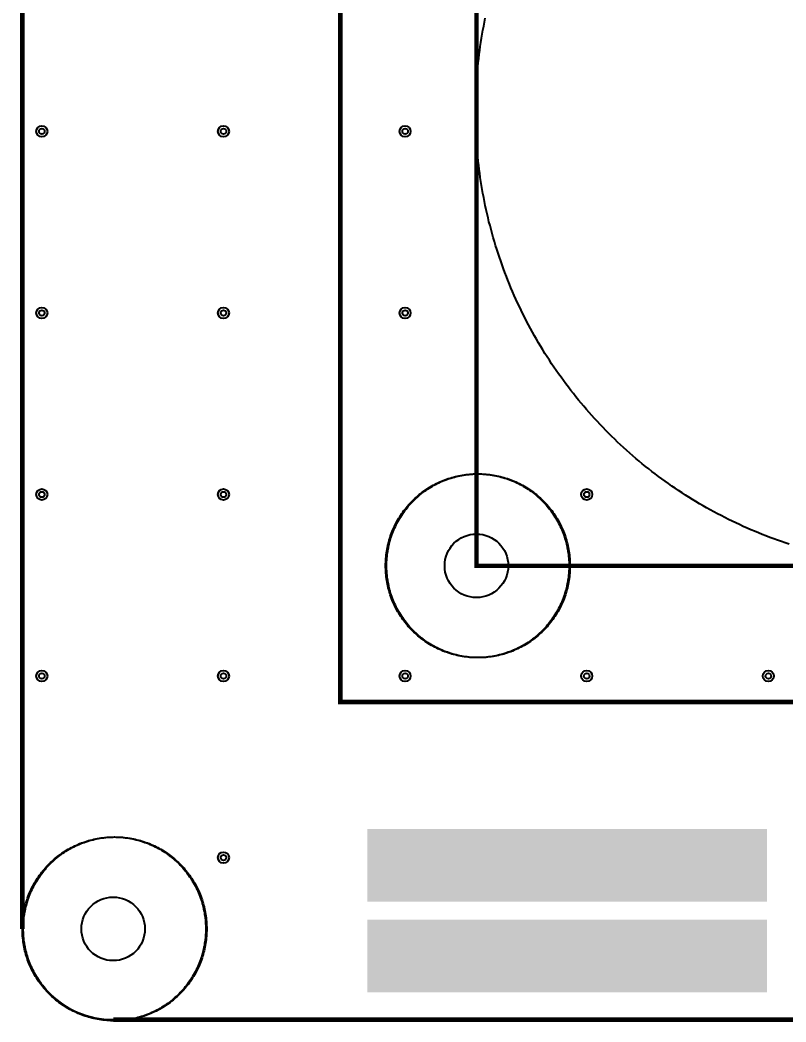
# Model space of a CAD drawing. Header units: millimetres. Extents: x 0 to 100, y -6 to 100.
# Drawn here: x -0.1 to 42, y -0.1 to 55.1 of the extents above; entities that cross this region are included whole.
import ezdxf

# ---------------------------------------------------------------- set-up
doc = ezdxf.new("R2010")
doc.units = ezdxf.units.MM
for name, color, linetype, true_color in [('BoardOutLine', 7, 'Continuous', 0xff00ff), ('BottomLayer', 7, 'Continuous', 0x0000ff), ('Hole', 7, 'Continuous', 0x222222), ('Multi-Layer', 7, 'Continuous', 0xc0c0c0), ('TopLayer', 7, 'Continuous', 0xff0000), ('TopSilkLayer', 7, 'Continuous', 0xffcc00)]:
    doc.layers.add(name, color=color, linetype=linetype, true_color=true_color)

msp = doc.modelspace()

# ---------------------------------------------------------------- hatches: boundary and pattern name
at = {"layer": 'TopSilkLayer'}
for points in [[(41, 6.5), (41, 10.5), (19, 10.5), (19, 6.5), (36, 6.5)], [(41, 1.5), (41, 5.5), (19, 5.5), (19, 1.5), (36, 1.5)]]:
    msp.add_hatch(color=256, dxfattribs=at).paths.add_polyline_path(points)

# ---------------------------------------------------------------- linework, layer by layer
at = {"layer": 'BoardOutLine', "const_width": 0.254}
for points in [[(0, 5), (0, 95)], [(95, 0), (5, 0)]]:
    msp.add_lwpolyline(points, dxfattribs=at)
at = {"layer": 'BoardOutLine'}
msp.add_arc((5, 5), 5, 180, 270, dxfattribs=at)
at = {"layer": 'BottomLayer'}
for points in [[(20.05, 25), (20.051, 25.102), (20.054, 25.204), (20.059, 25.305), (20.066, 25.407), (20.075, 25.508), (20.086, 25.61), (20.099, 25.711), (20.114, 25.811), (20.131, 25.912), (20.15, 26.012), (20.171, 26.111), (20.195, 26.211), (20.22, 26.309), (20.247, 26.407), (20.276, 26.505), (20.307, 26.602), (20.34, 26.698), (20.375, 26.794), (20.412, 26.889), (20.451, 26.983), (20.492, 27.076), (20.534, 27.169), (20.579, 27.26), (20.625, 27.351), (20.673, 27.441), (20.723, 27.53), (20.775, 27.617), (20.828, 27.704), (20.883, 27.79), (20.94, 27.874), (20.999, 27.958), (21.059, 28.04), (21.121, 28.121), (21.184, 28.2), (21.249, 28.278), (21.316, 28.355), (21.384, 28.431), (21.454, 28.505), (21.525, 28.578), (21.598, 28.65), (21.672, 28.719), (21.747, 28.788), (21.824, 28.855), (21.902, 28.92), (21.982, 28.984), (22.063, 29.046), (22.145, 29.106), (22.228, 29.165), (22.312, 29.222), (22.398, 29.277), (22.484, 29.331), (22.572, 29.383), (22.66, 29.433), (22.75, 29.481), (22.841, 29.528), (22.932, 29.572), (23.025, 29.615), (23.118, 29.656), (23.212, 29.695), (23.307, 29.732), (23.402, 29.767), (23.499, 29.801), (23.596, 29.832), (23.693, 29.861), (23.791, 29.889), (23.89, 29.914), (23.989, 29.938), (24.089, 29.959), (24.188, 29.978), (24.289, 29.996), (24.39, 30.011), (24.49, 30.024), (24.592, 30.036), (24.693, 30.045), (24.795, 30.052), (24.896, 30.057), (24.998, 30.06), (25.1, 30.061), (25.202, 30.06), (25.304, 30.057), (25.405, 30.052), (25.507, 30.045), (25.608, 30.036), (25.71, 30.024), (25.811, 30.011), (25.911, 29.996), (26.012, 29.978), (26.112, 29.959), (26.211, 29.938), (26.31, 29.914), (26.409, 29.889), (26.507, 29.861), (26.605, 29.832), (26.701, 29.801), (26.798, 29.767), (26.893, 29.732), (26.988, 29.695), (27.082, 29.656), (27.175, 29.615), (27.268, 29.572), (27.359, 29.528), (27.45, 29.481), (27.54, 29.433), (27.628, 29.383), (27.716, 29.331), (27.803, 29.277), (27.888, 29.222), (27.972, 29.165), (28.056, 29.106), (28.138, 29.046), (28.218, 28.984), (28.298, 28.92), (28.376, 28.855), (28.453, 28.788), (28.528, 28.719), (28.602, 28.65), (28.675, 28.578), (28.746, 28.505), (28.816, 28.431), (28.884, 28.355), (28.951, 28.278), (29.016, 28.2), (29.079, 28.121), (29.141, 28.04), (29.202, 27.958), (29.26, 27.874), (29.317, 27.79), (29.372, 27.704), (29.426, 27.617), (29.477, 27.53), (29.527, 27.441), (29.575, 27.351), (29.622, 27.26), (29.666, 27.169), (29.709, 27.076), (29.749, 26.983), (29.788, 26.889), (29.825, 26.794), (29.86, 26.698), (29.893, 26.602), (29.924, 26.505), (29.953, 26.407), (29.98, 26.309), (30.006, 26.211), (30.029, 26.111), (30.05, 26.012), (30.069, 25.912), (30.086, 25.811), (30.101, 25.711), (30.114, 25.61), (30.126, 25.508), (30.135, 25.407), (30.141, 25.305), (30.146, 25.204), (30.149, 25.102), (30.15, 25), (30.149, 24.898), (30.146, 24.796), (30.141, 24.695), (30.135, 24.593), (30.126, 24.492), (30.114, 24.39), (30.101, 24.289), (30.086, 24.189), (30.069, 24.088), (30.05, 23.988), (30.029, 23.889), (30.006, 23.789), (29.98, 23.691), (29.953, 23.593), (29.924, 23.495), (29.893, 23.398), (29.86, 23.302), (29.825, 23.206), (29.788, 23.111), (29.749, 23.017), (29.709, 22.924), (29.666, 22.831), (29.622, 22.739), (29.575, 22.649), (29.527, 22.559), (29.477, 22.47), (29.426, 22.382), (29.372, 22.296), (29.317, 22.21), (29.26, 22.126), (29.202, 22.042), (29.141, 21.96), (29.079, 21.879), (29.016, 21.8), (28.951, 21.721), (28.884, 21.644), (28.816, 21.569), (28.746, 21.495), (28.675, 21.422), (28.602, 21.35), (28.528, 21.28), (28.453, 21.212), (28.376, 21.145), (28.298, 21.08), (28.218, 21.016), (28.138, 20.954), (28.056, 20.894), (27.972, 20.835), (27.888, 20.778), (27.803, 20.723), (27.716, 20.669), (27.628, 20.617), (27.54, 20.567), (27.45, 20.519), (27.359, 20.472), (27.268, 20.428), (27.175, 20.385), (27.082, 20.344), (26.988, 20.305), (26.893, 20.268), (26.798, 20.233), (26.701, 20.199), (26.605, 20.168), (26.507, 20.139), (26.409, 20.111), (26.31, 20.086), (26.211, 20.062), (26.112, 20.041), (26.012, 20.022), (25.911, 20.004), (25.811, 19.989), (25.71, 19.976), (25.608, 19.964), (25.507, 19.955), (25.405, 19.948), (25.304, 19.943), (25.202, 19.94), (25.1, 19.939), (24.998, 19.94), (24.896, 19.943), (24.795, 19.948), (24.693, 19.955), (24.592, 19.964), (24.49, 19.976), (24.39, 19.989), (24.289, 20.004), (24.188, 20.022), (24.089, 20.041), (23.989, 20.062), (23.89, 20.086), (23.791, 20.111), (23.693, 20.139), (23.596, 20.168), (23.499, 20.199), (23.402, 20.233), (23.307, 20.268), (23.212, 20.305), (23.118, 20.344), (23.025, 20.385), (22.932, 20.428), (22.841, 20.472), (22.75, 20.519), (22.66, 20.567), (22.572, 20.617), (22.484, 20.669), (22.398, 20.723), (22.312, 20.778), (22.228, 20.835), (22.145, 20.894), (22.063, 20.954), (21.982, 21.016), (21.902, 21.08), (21.824, 21.145), (21.747, 21.212), (21.672, 21.28), (21.598, 21.35), (21.525, 21.422), (21.454, 21.495), (21.384, 21.569), (21.316, 21.644), (21.249, 21.721), (21.184, 21.8), (21.121, 21.879), (21.059, 21.96), (20.999, 22.042), (20.94, 22.126), (20.883, 22.21), (20.828, 22.296), (20.775, 22.382), (20.723, 22.47), (20.673, 22.559), (20.625, 22.649), (20.579, 22.739), (20.534, 22.831), (20.492, 22.924), (20.451, 23.017), (20.412, 23.111), (20.375, 23.206), (20.34, 23.302), (20.307, 23.398), (20.276, 23.495), (20.247, 23.593), (20.22, 23.691), (20.195, 23.789), (20.171, 23.889), (20.15, 23.988), (20.131, 24.088), (20.114, 24.189), (20.099, 24.289), (20.086, 24.39), (20.075, 24.492), (20.066, 24.593), (20.059, 24.695), (20.054, 24.796), (20.051, 24.898), (20.05, 25)], [(0.05, 5), (0.051, 5.102), (0.054, 5.204), (0.059, 5.305), (0.066, 5.407), (0.075, 5.508), (0.086, 5.61), (0.099, 5.711), (0.114, 5.811), (0.131, 5.912), (0.15, 6.012), (0.171, 6.111), (0.195, 6.211), (0.22, 6.309), (0.247, 6.407), (0.276, 6.505), (0.307, 6.602), (0.34, 6.698), (0.375, 6.794), (0.412, 6.889), (0.451, 6.983), (0.492, 7.076), (0.534, 7.169), (0.579, 7.26), (0.625, 7.351), (0.673, 7.441), (0.723, 7.53), (0.775, 7.617), (0.828, 7.704), (0.883, 7.79), (0.94, 7.874), (0.999, 7.958), (1.059, 8.04), (1.121, 8.121), (1.184, 8.2), (1.249, 8.278), (1.316, 8.355), (1.384, 8.431), (1.454, 8.505), (1.525, 8.578), (1.598, 8.65), (1.672, 8.719), (1.747, 8.788), (1.824, 8.855), (1.902, 8.92), (1.982, 8.984), (2.063, 9.046), (2.145, 9.106), (2.228, 9.165), (2.312, 9.222), (2.398, 9.277), (2.484, 9.331), (2.572, 9.383), (2.66, 9.433), (2.75, 9.481), (2.841, 9.528), (2.932, 9.572), (3.025, 9.615), (3.118, 9.656), (3.212, 9.695), (3.307, 9.732), (3.402, 9.767), (3.499, 9.801), (3.596, 9.832), (3.693, 9.861), (3.791, 9.889), (3.89, 9.914), (3.989, 9.938), (4.089, 9.959), (4.188, 9.978), (4.289, 9.996), (4.39, 10.011), (4.49, 10.024), (4.592, 10.036), (4.693, 10.045), (4.795, 10.052), (4.896, 10.057), (4.998, 10.06), (5.1, 10.061), (5.202, 10.06), (5.304, 10.057), (5.405, 10.052), (5.507, 10.045), (5.608, 10.036), (5.71, 10.024), (5.811, 10.011), (5.911, 9.996), (6.012, 9.978), (6.112, 9.959), (6.211, 9.938), (6.31, 9.914), (6.409, 9.889), (6.507, 9.861), (6.605, 9.832), (6.701, 9.801), (6.798, 9.767), (6.893, 9.732), (6.988, 9.695), (7.082, 9.656), (7.175, 9.615), (7.268, 9.572), (7.359, 9.528), (7.45, 9.481), (7.54, 9.433), (7.628, 9.383), (7.716, 9.331), (7.803, 9.277), (7.888, 9.222), (7.972, 9.165), (8.056, 9.106), (8.138, 9.046), (8.218, 8.984), (8.298, 8.92), (8.376, 8.855), (8.453, 8.788), (8.528, 8.719), (8.602, 8.65), (8.675, 8.578), (8.746, 8.505), (8.816, 8.431), (8.884, 8.355), (8.951, 8.278), (9.016, 8.2), (9.079, 8.121), (9.141, 8.04), (9.201, 7.958), (9.26, 7.874), (9.317, 7.79), (9.372, 7.704), (9.426, 7.617), (9.477, 7.53), (9.527, 7.441), (9.575, 7.351), (9.622, 7.26), (9.666, 7.169), (9.709, 7.076), (9.749, 6.983), (9.788, 6.889), (9.825, 6.794), (9.86, 6.698), (9.893, 6.602), (9.924, 6.505), (9.953, 6.407), (9.98, 6.309), (10.006, 6.211), (10.029, 6.111), (10.05, 6.012), (10.069, 5.912), (10.086, 5.811), (10.101, 5.711), (10.114, 5.61), (10.126, 5.508), (10.135, 5.407), (10.141, 5.305), (10.146, 5.204), (10.149, 5.102), (10.15, 5), (10.149, 4.898), (10.146, 4.796), (10.141, 4.695), (10.135, 4.593), (10.126, 4.492), (10.114, 4.39), (10.101, 4.289), (10.086, 4.189), (10.069, 4.088), (10.05, 3.988), (10.029, 3.889), (10.006, 3.789), (9.98, 3.691), (9.953, 3.593), (9.924, 3.495), (9.893, 3.398), (9.86, 3.302), (9.825, 3.206), (9.788, 3.111), (9.749, 3.017), (9.709, 2.924), (9.666, 2.831), (9.622, 2.739), (9.575, 2.649), (9.527, 2.559), (9.477, 2.47), (9.426, 2.382), (9.372, 2.296), (9.317, 2.21), (9.26, 2.126), (9.201, 2.042), (9.141, 1.96), (9.079, 1.879), (9.016, 1.8), (8.951, 1.721), (8.884, 1.644), (8.816, 1.569), (8.746, 1.495), (8.675, 1.422), (8.602, 1.35), (8.528, 1.28), (8.453, 1.212), (8.376, 1.145), (8.298, 1.08), (8.218, 1.016), (8.138, 0.954), (8.056, 0.894), (7.972, 0.835), (7.888, 0.778), (7.803, 0.723), (7.716, 0.669), (7.628, 0.617), (7.54, 0.567), (7.45, 0.519), (7.359, 0.472), (7.268, 0.428), (7.175, 0.385), (7.082, 0.344), (6.988, 0.305), (6.893, 0.268), (6.798, 0.233), (6.701, 0.199), (6.605, 0.168), (6.507, 0.139), (6.409, 0.111), (6.31, 0.086), (6.211, 0.062), (6.112, 0.041), (6.012, 0.022), (5.911, 0.004), (5.811, -0.011), (5.71, -0.024), (5.608, -0.036), (5.507, -0.045), (5.405, -0.052), (5.304, -0.057), (5.202, -0.06), (5.1, -0.061), (4.998, -0.06), (4.896, -0.057), (4.795, -0.052), (4.693, -0.045), (4.592, -0.036), (4.49, -0.024), (4.39, -0.011), (4.289, 0.004), (4.188, 0.022), (4.089, 0.041), (3.989, 0.062), (3.89, 0.086), (3.791, 0.111), (3.693, 0.139), (3.596, 0.168), (3.499, 0.199), (3.402, 0.233), (3.307, 0.268), (3.212, 0.305), (3.118, 0.344), (3.025, 0.385), (2.932, 0.428), (2.841, 0.472), (2.75, 0.519), (2.66, 0.567), (2.572, 0.617), (2.484, 0.669), (2.398, 0.723), (2.312, 0.778), (2.228, 0.835), (2.145, 0.894), (2.063, 0.954), (1.982, 1.016), (1.902, 1.08), (1.824, 1.145), (1.747, 1.212), (1.672, 1.28), (1.598, 1.35), (1.525, 1.422), (1.454, 1.495), (1.384, 1.569), (1.316, 1.644), (1.249, 1.721), (1.184, 1.8), (1.121, 1.879), (1.059, 1.96), (0.999, 2.042), (0.94, 2.126), (0.883, 2.21), (0.828, 2.296), (0.775, 2.382), (0.723, 2.47), (0.673, 2.559), (0.625, 2.649), (0.579, 2.739), (0.534, 2.831), (0.492, 2.924), (0.451, 3.017), (0.412, 3.111), (0.375, 3.206), (0.34, 3.302), (0.307, 3.398), (0.276, 3.495), (0.247, 3.593), (0.22, 3.691), (0.195, 3.789), (0.171, 3.889), (0.15, 3.988), (0.131, 4.088), (0.114, 4.189), (0.099, 4.289), (0.086, 4.39), (0.075, 4.492), (0.066, 4.593), (0.059, 4.695), (0.054, 4.796), (0.051, 4.898), (0.05, 5)]]:
    msp.add_lwpolyline(points, close=True, dxfattribs=at)
at = {"layer": 'Hole'}
for centre in [(1.072, 48.928), (11.072, 48.928), (21.072, 48.928), (1.072, 38.928), (11.072, 38.928), (21.072, 38.928), (1.072, 28.928), (11.072, 28.928), (31.072, 28.928), (1.072, 18.928), (11.072, 18.928), (21.072, 18.928), (31.072, 18.928), (41.072, 18.928), (11.072, 8.928)]:
    msp.add_circle(centre, 0.153, dxfattribs=at)
at = {"layer": 'Multi-Layer'}
msp.add_lwpolyline([(42.216, 26.19), (42.001, 26.261), (41.788, 26.334), (41.574, 26.41), (41.362, 26.487), (41.15, 26.566), (40.938, 26.646), (40.728, 26.729), (40.518, 26.814), (40.309, 26.9), (40.101, 26.989), (39.894, 27.079), (39.687, 27.171), (39.482, 27.265), (39.277, 27.361), (39.073, 27.459), (38.87, 27.558), (38.668, 27.66), (38.467, 27.763), (38.266, 27.868), (38.067, 27.975), (37.869, 28.083), (37.671, 28.194), (37.475, 28.306), (37.28, 28.42), (37.085, 28.536), (36.892, 28.653), (36.7, 28.772), (36.509, 28.893), (36.319, 29.016), (36.13, 29.14), (35.942, 29.266), (35.756, 29.394), (35.57, 29.524), (35.386, 29.655), (35.203, 29.787), (35.021, 29.922), (34.84, 30.058), (34.661, 30.196), (34.483, 30.335), (34.306, 30.476), (34.13, 30.618), (33.956, 30.762), (33.783, 30.908), (33.611, 31.055), (33.441, 31.204), (33.272, 31.354), (33.104, 31.506), (32.938, 31.659), (32.773, 31.814), (32.61, 31.97), (32.448, 32.128), (32.287, 32.287), (32.128, 32.448), (31.97, 32.61), (31.814, 32.773), (31.659, 32.938), (31.506, 33.104), (31.354, 33.272), (31.204, 33.441), (31.055, 33.611), (30.908, 33.783), (30.762, 33.956), (30.618, 34.13), (30.476, 34.306), (30.335, 34.483), (30.196, 34.661), (30.058, 34.84), (29.922, 35.021), (29.787, 35.203), (29.655, 35.386), (29.524, 35.57), (29.394, 35.756), (29.266, 35.942), (29.14, 36.13), (29.016, 36.319), (28.893, 36.509), (28.772, 36.7), (28.653, 36.892), (28.536, 37.085), (28.42, 37.28), (28.306, 37.475), (28.194, 37.671), (28.083, 37.869), (27.975, 38.067), (27.868, 38.266), (27.763, 38.467), (27.66, 38.668), (27.558, 38.87), (27.459, 39.073), (27.361, 39.277), (27.265, 39.482), (27.171, 39.687), (27.079, 39.894), (26.989, 40.101), (26.9, 40.309), (26.814, 40.518), (26.729, 40.728), (26.646, 40.938), (26.566, 41.15), (26.487, 41.362), (26.41, 41.574), (26.334, 41.788), (26.261, 42.001), (26.19, 42.216), (26.121, 42.431), (26.053, 42.647), (25.988, 42.864), (25.925, 43.081), (25.863, 43.298), (25.804, 43.517), (25.746, 43.735), (25.69, 43.954), (25.637, 44.174), (25.585, 44.394), (25.536, 44.615), (25.488, 44.836), (25.442, 45.058), (25.399, 45.279), (25.357, 45.502), (25.318, 45.724), (25.28, 45.947), (25.244, 46.171), (25.211, 46.394), (25.179, 46.618), (25.15, 46.842), (25.122, 47.067), (25.097, 47.292), (25.073, 47.517), (25.052, 47.742), (25.033, 47.967), (25.015, 48.192), (25, 48.418), (24.987, 48.644), (24.976, 48.87), (24.966, 49.096), (24.959, 49.322), (24.954, 49.548), (24.951, 49.774), (24.95, 50), (24.95, 50), (24.951, 50.226), (24.954, 50.452), (24.959, 50.678), (24.966, 50.904), (24.976, 51.13), (24.987, 51.356), (25, 51.582), (25.015, 51.808), (25.033, 52.033), (25.052, 52.258), (25.073, 52.483), (25.097, 52.708), (25.122, 52.933), (25.15, 53.158), (25.179, 53.382), (25.211, 53.606), (25.244, 53.829), (25.28, 54.053), (25.318, 54.276), (25.357, 54.498), (25.399, 54.721), (25.442, 54.942), (25.488, 55.164)], dxfattribs=at)
for centre, radius in [((1.072, 48.928), 0.305), ((11.072, 48.928), 0.305), ((21.072, 48.928), 0.305), ((1.072, 38.928), 0.305), ((11.072, 38.928), 0.305), ((21.072, 38.928), 0.305), ((1.072, 28.928), 0.305), ((11.072, 28.928), 0.305), ((31.072, 28.928), 0.305), ((25, 25), 1.75), ((1.072, 18.928), 0.305), ((11.072, 18.928), 0.305), ((21.072, 18.928), 0.305), ((31.072, 18.928), 0.305), ((41.072, 18.928), 0.305), ((11.072, 8.928), 0.305), ((5, 5), 1.75)]:
    msp.add_circle(centre, radius, dxfattribs=at)
at = {"layer": 'TopLayer'}
for points in [[(20, 25), (20.001, 25.102), (20.004, 25.204), (20.009, 25.305), (20.016, 25.407), (20.025, 25.508), (20.036, 25.61), (20.049, 25.711), (20.064, 25.811), (20.081, 25.912), (20.1, 26.012), (20.121, 26.111), (20.144, 26.211), (20.17, 26.309), (20.197, 26.407), (20.226, 26.505), (20.257, 26.602), (20.29, 26.698), (20.325, 26.794), (20.362, 26.889), (20.401, 26.983), (20.442, 27.076), (20.484, 27.169), (20.529, 27.261), (20.575, 27.351), (20.623, 27.441), (20.673, 27.53), (20.724, 27.618), (20.778, 27.704), (20.833, 27.79), (20.89, 27.874), (20.949, 27.958), (21.009, 28.04), (21.071, 28.121), (21.134, 28.2), (21.199, 28.279), (21.266, 28.356), (21.334, 28.431), (21.404, 28.505), (21.475, 28.578), (21.548, 28.65), (21.622, 28.719), (21.697, 28.788), (21.774, 28.855), (21.852, 28.92), (21.932, 28.984), (22.013, 29.046), (22.095, 29.106), (22.178, 29.165), (22.262, 29.222), (22.348, 29.277), (22.434, 29.331), (22.522, 29.383), (22.61, 29.433), (22.7, 29.481), (22.791, 29.528), (22.882, 29.572), (22.975, 29.615), (23.068, 29.656), (23.162, 29.695), (23.257, 29.732), (23.352, 29.767), (23.449, 29.801), (23.546, 29.832), (23.643, 29.861), (23.741, 29.889), (23.84, 29.914), (23.939, 29.938), (24.038, 29.959), (24.138, 29.978), (24.239, 29.996), (24.339, 30.011), (24.44, 30.024), (24.542, 30.036), (24.643, 30.045), (24.745, 30.052), (24.846, 30.057), (24.948, 30.06), (25.05, 30.061), (25.152, 30.06), (25.254, 30.057), (25.355, 30.052), (25.457, 30.045), (25.558, 30.036), (25.66, 30.024), (25.761, 30.011), (25.861, 29.996), (25.962, 29.978), (26.062, 29.959), (26.161, 29.938), (26.26, 29.914), (26.359, 29.889), (26.457, 29.861), (26.554, 29.832), (26.651, 29.801), (26.748, 29.767), (26.843, 29.732), (26.938, 29.695), (27.032, 29.656), (27.125, 29.615), (27.218, 29.572), (27.309, 29.528), (27.4, 29.481), (27.49, 29.433), (27.578, 29.383), (27.666, 29.331), (27.752, 29.277), (27.838, 29.222), (27.922, 29.165), (28.005, 29.106), (28.087, 29.046), (28.168, 28.984), (28.248, 28.92), (28.326, 28.855), (28.403, 28.788), (28.478, 28.719), (28.552, 28.65), (28.625, 28.578), (28.696, 28.505), (28.766, 28.431), (28.834, 28.356), (28.901, 28.279), (28.966, 28.2), (29.029, 28.121), (29.091, 28.04), (29.151, 27.958), (29.21, 27.874), (29.267, 27.79), (29.322, 27.704), (29.376, 27.618), (29.427, 27.53), (29.477, 27.441), (29.525, 27.351), (29.571, 27.261), (29.616, 27.169), (29.658, 27.076), (29.699, 26.983), (29.738, 26.889), (29.775, 26.794), (29.81, 26.698), (29.843, 26.602), (29.874, 26.505), (29.903, 26.407), (29.93, 26.309), (29.956, 26.211), (29.979, 26.111), (30, 26.012), (30.019, 25.912), (30.036, 25.811), (30.051, 25.711), (30.064, 25.61), (30.075, 25.508), (30.084, 25.407), (30.091, 25.305), (30.096, 25.204), (30.099, 25.102), (30.1, 25), (30.099, 24.898), (30.096, 24.796), (30.091, 24.695), (30.084, 24.593), (30.075, 24.492), (30.064, 24.39), (30.051, 24.289), (30.036, 24.189), (30.019, 24.088), (30, 23.988), (29.979, 23.889), (29.956, 23.789), (29.93, 23.691), (29.903, 23.593), (29.874, 23.495), (29.843, 23.398), (29.81, 23.302), (29.775, 23.206), (29.738, 23.111), (29.699, 23.017), (29.658, 22.924), (29.616, 22.831), (29.571, 22.739), (29.525, 22.649), (29.477, 22.559), (29.427, 22.47), (29.376, 22.382), (29.322, 22.296), (29.267, 22.21), (29.21, 22.126), (29.151, 22.042), (29.091, 21.96), (29.029, 21.879), (28.966, 21.8), (28.901, 21.721), (28.834, 21.644), (28.766, 21.569), (28.696, 21.495), (28.625, 21.422), (28.552, 21.35), (28.478, 21.281), (28.403, 21.212), (28.326, 21.145), (28.248, 21.08), (28.168, 21.016), (28.087, 20.954), (28.005, 20.894), (27.922, 20.835), (27.838, 20.778), (27.752, 20.723), (27.666, 20.669), (27.578, 20.617), (27.49, 20.567), (27.4, 20.519), (27.309, 20.472), (27.218, 20.428), (27.125, 20.385), (27.032, 20.344), (26.938, 20.305), (26.843, 20.268), (26.748, 20.233), (26.651, 20.199), (26.554, 20.168), (26.457, 20.139), (26.359, 20.111), (26.26, 20.086), (26.161, 20.062), (26.062, 20.041), (25.962, 20.022), (25.861, 20.004), (25.761, 19.989), (25.66, 19.976), (25.558, 19.964), (25.457, 19.955), (25.355, 19.948), (25.254, 19.943), (25.152, 19.94), (25.05, 19.939), (24.948, 19.94), (24.846, 19.943), (24.745, 19.948), (24.643, 19.955), (24.542, 19.964), (24.44, 19.976), (24.339, 19.989), (24.239, 20.004), (24.138, 20.022), (24.038, 20.041), (23.939, 20.062), (23.84, 20.086), (23.741, 20.111), (23.643, 20.139), (23.546, 20.168), (23.449, 20.199), (23.352, 20.233), (23.257, 20.268), (23.162, 20.305), (23.068, 20.344), (22.975, 20.385), (22.882, 20.428), (22.791, 20.472), (22.7, 20.519), (22.61, 20.567), (22.522, 20.617), (22.434, 20.669), (22.348, 20.723), (22.262, 20.778), (22.178, 20.835), (22.095, 20.894), (22.013, 20.954), (21.932, 21.016), (21.852, 21.08), (21.774, 21.145), (21.697, 21.212), (21.622, 21.281), (21.548, 21.35), (21.475, 21.422), (21.404, 21.495), (21.334, 21.569), (21.266, 21.644), (21.199, 21.721), (21.134, 21.8), (21.071, 21.879), (21.009, 21.96), (20.949, 22.042), (20.89, 22.126), (20.833, 22.21), (20.778, 22.296), (20.724, 22.382), (20.673, 22.47), (20.623, 22.559), (20.575, 22.649), (20.529, 22.739), (20.484, 22.831), (20.442, 22.924), (20.401, 23.017), (20.362, 23.111), (20.325, 23.206), (20.29, 23.302), (20.257, 23.398), (20.226, 23.495), (20.197, 23.593), (20.17, 23.691), (20.144, 23.789), (20.121, 23.889), (20.1, 23.988), (20.081, 24.088), (20.064, 24.189), (20.049, 24.289), (20.036, 24.39), (20.025, 24.492), (20.016, 24.593), (20.009, 24.695), (20.004, 24.796), (20.001, 24.898), (20, 25)], [(0, 5), (0.001, 5.102), (0.004, 5.204), (0.009, 5.305), (0.016, 5.407), (0.025, 5.508), (0.036, 5.61), (0.049, 5.711), (0.064, 5.811), (0.081, 5.912), (0.1, 6.012), (0.121, 6.111), (0.144, 6.211), (0.17, 6.309), (0.197, 6.407), (0.226, 6.505), (0.257, 6.602), (0.29, 6.698), (0.325, 6.794), (0.362, 6.889), (0.401, 6.983), (0.442, 7.076), (0.484, 7.169), (0.529, 7.261), (0.575, 7.351), (0.623, 7.441), (0.673, 7.53), (0.724, 7.618), (0.778, 7.704), (0.833, 7.79), (0.89, 7.874), (0.949, 7.958), (1.009, 8.04), (1.071, 8.121), (1.134, 8.2), (1.199, 8.279), (1.266, 8.356), (1.334, 8.431), (1.404, 8.505), (1.475, 8.578), (1.548, 8.65), (1.622, 8.719), (1.697, 8.788), (1.774, 8.855), (1.852, 8.92), (1.932, 8.984), (2.013, 9.046), (2.095, 9.106), (2.178, 9.165), (2.262, 9.222), (2.348, 9.277), (2.434, 9.331), (2.522, 9.383), (2.61, 9.433), (2.7, 9.481), (2.791, 9.528), (2.882, 9.572), (2.975, 9.615), (3.068, 9.656), (3.162, 9.695), (3.257, 9.732), (3.352, 9.767), (3.449, 9.801), (3.546, 9.832), (3.643, 9.861), (3.741, 9.889), (3.84, 9.914), (3.939, 9.938), (4.038, 9.959), (4.138, 9.978), (4.239, 9.996), (4.339, 10.011), (4.44, 10.024), (4.542, 10.036), (4.643, 10.045), (4.745, 10.052), (4.846, 10.057), (4.948, 10.06), (5.05, 10.061), (5.152, 10.06), (5.254, 10.057), (5.355, 10.052), (5.457, 10.045), (5.558, 10.036), (5.66, 10.024), (5.761, 10.011), (5.861, 9.996), (5.962, 9.978), (6.062, 9.959), (6.161, 9.938), (6.26, 9.914), (6.359, 9.889), (6.457, 9.861), (6.554, 9.832), (6.651, 9.801), (6.748, 9.767), (6.843, 9.732), (6.938, 9.695), (7.032, 9.656), (7.125, 9.615), (7.218, 9.572), (7.309, 9.528), (7.4, 9.481), (7.49, 9.433), (7.578, 9.383), (7.666, 9.331), (7.752, 9.277), (7.838, 9.222), (7.922, 9.165), (8.005, 9.106), (8.087, 9.046), (8.168, 8.984), (8.248, 8.92), (8.326, 8.855), (8.403, 8.788), (8.478, 8.719), (8.552, 8.65), (8.625, 8.578), (8.696, 8.505), (8.766, 8.431), (8.834, 8.356), (8.901, 8.279), (8.966, 8.2), (9.029, 8.121), (9.091, 8.04), (9.151, 7.958), (9.21, 7.874), (9.267, 7.79), (9.322, 7.704), (9.376, 7.618), (9.427, 7.53), (9.477, 7.441), (9.525, 7.351), (9.571, 7.261), (9.616, 7.169), (9.658, 7.076), (9.699, 6.983), (9.738, 6.889), (9.775, 6.794), (9.81, 6.698), (9.843, 6.602), (9.874, 6.505), (9.903, 6.407), (9.93, 6.309), (9.956, 6.211), (9.979, 6.111), (10, 6.012), (10.019, 5.912), (10.036, 5.811), (10.051, 5.711), (10.064, 5.61), (10.075, 5.508), (10.084, 5.407), (10.091, 5.305), (10.096, 5.204), (10.099, 5.102), (10.1, 5), (10.099, 4.898), (10.096, 4.796), (10.091, 4.695), (10.084, 4.593), (10.075, 4.492), (10.064, 4.39), (10.051, 4.289), (10.036, 4.189), (10.019, 4.088), (10, 3.988), (9.979, 3.889), (9.956, 3.789), (9.93, 3.691), (9.903, 3.593), (9.874, 3.495), (9.843, 3.398), (9.81, 3.302), (9.775, 3.206), (9.738, 3.111), (9.699, 3.017), (9.658, 2.924), (9.616, 2.831), (9.571, 2.739), (9.525, 2.649), (9.477, 2.559), (9.427, 2.47), (9.376, 2.382), (9.322, 2.296), (9.267, 2.21), (9.21, 2.126), (9.151, 2.042), (9.091, 1.96), (9.029, 1.879), (8.966, 1.8), (8.901, 1.721), (8.834, 1.644), (8.766, 1.569), (8.696, 1.495), (8.625, 1.422), (8.552, 1.35), (8.478, 1.281), (8.403, 1.212), (8.326, 1.145), (8.248, 1.08), (8.168, 1.016), (8.087, 0.954), (8.005, 0.894), (7.922, 0.835), (7.838, 0.778), (7.752, 0.723), (7.666, 0.669), (7.578, 0.617), (7.49, 0.567), (7.4, 0.519), (7.309, 0.472), (7.218, 0.428), (7.125, 0.385), (7.032, 0.344), (6.938, 0.305), (6.843, 0.268), (6.748, 0.233), (6.651, 0.199), (6.554, 0.168), (6.457, 0.139), (6.359, 0.111), (6.26, 0.086), (6.161, 0.062), (6.062, 0.041), (5.962, 0.022), (5.861, 0.004), (5.761, -0.011), (5.66, -0.024), (5.558, -0.036), (5.457, -0.045), (5.355, -0.052), (5.254, -0.057), (5.152, -0.06), (5.05, -0.061), (4.948, -0.06), (4.846, -0.057), (4.745, -0.052), (4.643, -0.045), (4.542, -0.036), (4.44, -0.024), (4.339, -0.011), (4.239, 0.004), (4.138, 0.022), (4.038, 0.041), (3.939, 0.062), (3.84, 0.086), (3.741, 0.111), (3.643, 0.139), (3.546, 0.168), (3.449, 0.199), (3.352, 0.233), (3.257, 0.268), (3.162, 0.305), (3.068, 0.344), (2.975, 0.385), (2.882, 0.428), (2.791, 0.472), (2.7, 0.519), (2.61, 0.567), (2.522, 0.617), (2.434, 0.669), (2.348, 0.723), (2.262, 0.778), (2.178, 0.835), (2.095, 0.894), (2.013, 0.954), (1.932, 1.016), (1.852, 1.08), (1.774, 1.145), (1.697, 1.212), (1.622, 1.281), (1.548, 1.35), (1.475, 1.422), (1.404, 1.495), (1.334, 1.569), (1.266, 1.644), (1.199, 1.721), (1.134, 1.8), (1.071, 1.879), (1.009, 1.96), (0.949, 2.042), (0.89, 2.126), (0.833, 2.21), (0.778, 2.296), (0.724, 2.382), (0.673, 2.47), (0.623, 2.559), (0.575, 2.649), (0.529, 2.739), (0.484, 2.831), (0.442, 2.924), (0.401, 3.017), (0.362, 3.111), (0.325, 3.206), (0.29, 3.302), (0.257, 3.398), (0.226, 3.495), (0.197, 3.593), (0.17, 3.691), (0.144, 3.789), (0.121, 3.889), (0.1, 3.988), (0.081, 4.088), (0.064, 4.189), (0.049, 4.289), (0.036, 4.39), (0.025, 4.492), (0.016, 4.593), (0.009, 4.695), (0.004, 4.796), (0.001, 4.898), (0, 5)]]:
    msp.add_lwpolyline(points, close=True, dxfattribs=at)
at = {"layer": 'TopSilkLayer', "const_width": 0.25}
for points in [[(17.5, 82.5), (82.5, 82.5), (82.5, 17.5), (17.5, 17.5), (17.5, 82.5)], [(25, 75), (75, 75), (75, 25), (25, 25), (25, 75)]]:
    msp.add_lwpolyline(points, close=True, dxfattribs=at)

doc.saveas('drawing.dxf')
